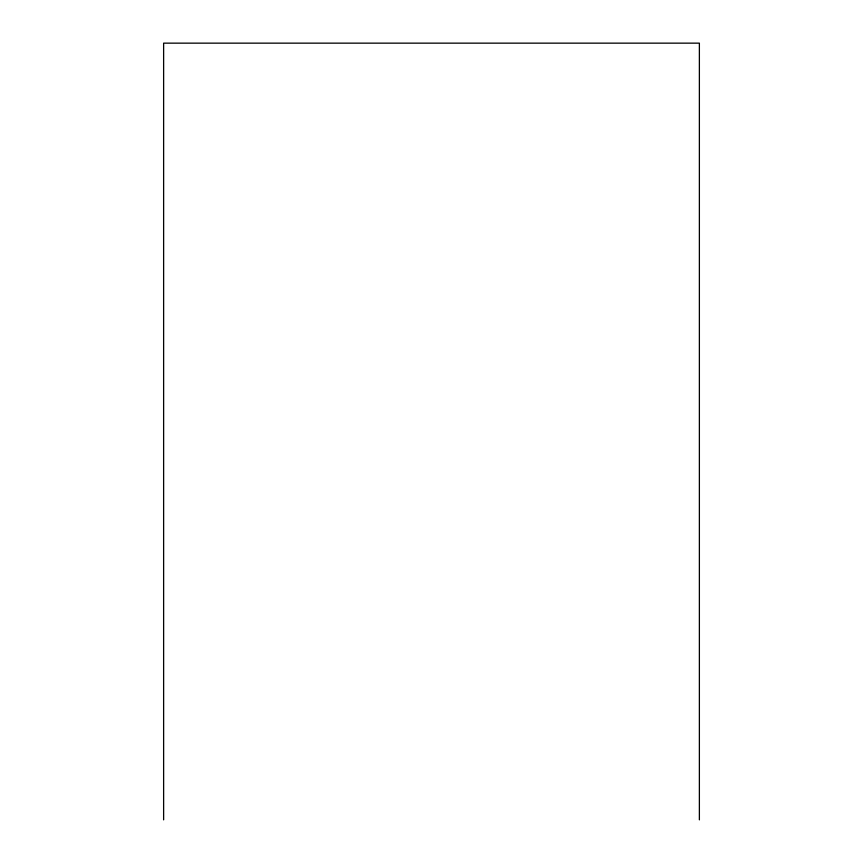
<?xml version="1.0" encoding="UTF-8"?>
<svg xmlns="http://www.w3.org/2000/svg" width="863" height="863" viewBox="0 0 863 863"><rect width="100%" height="100%" fill="white"/><g stroke="black" fill="none" stroke-linecap="round" stroke-linejoin="round"><path stroke-width="1.29" d="M699.375 819.85L699.375 43.15L163.625 43.15L163.625 819.85"/></g></svg>
